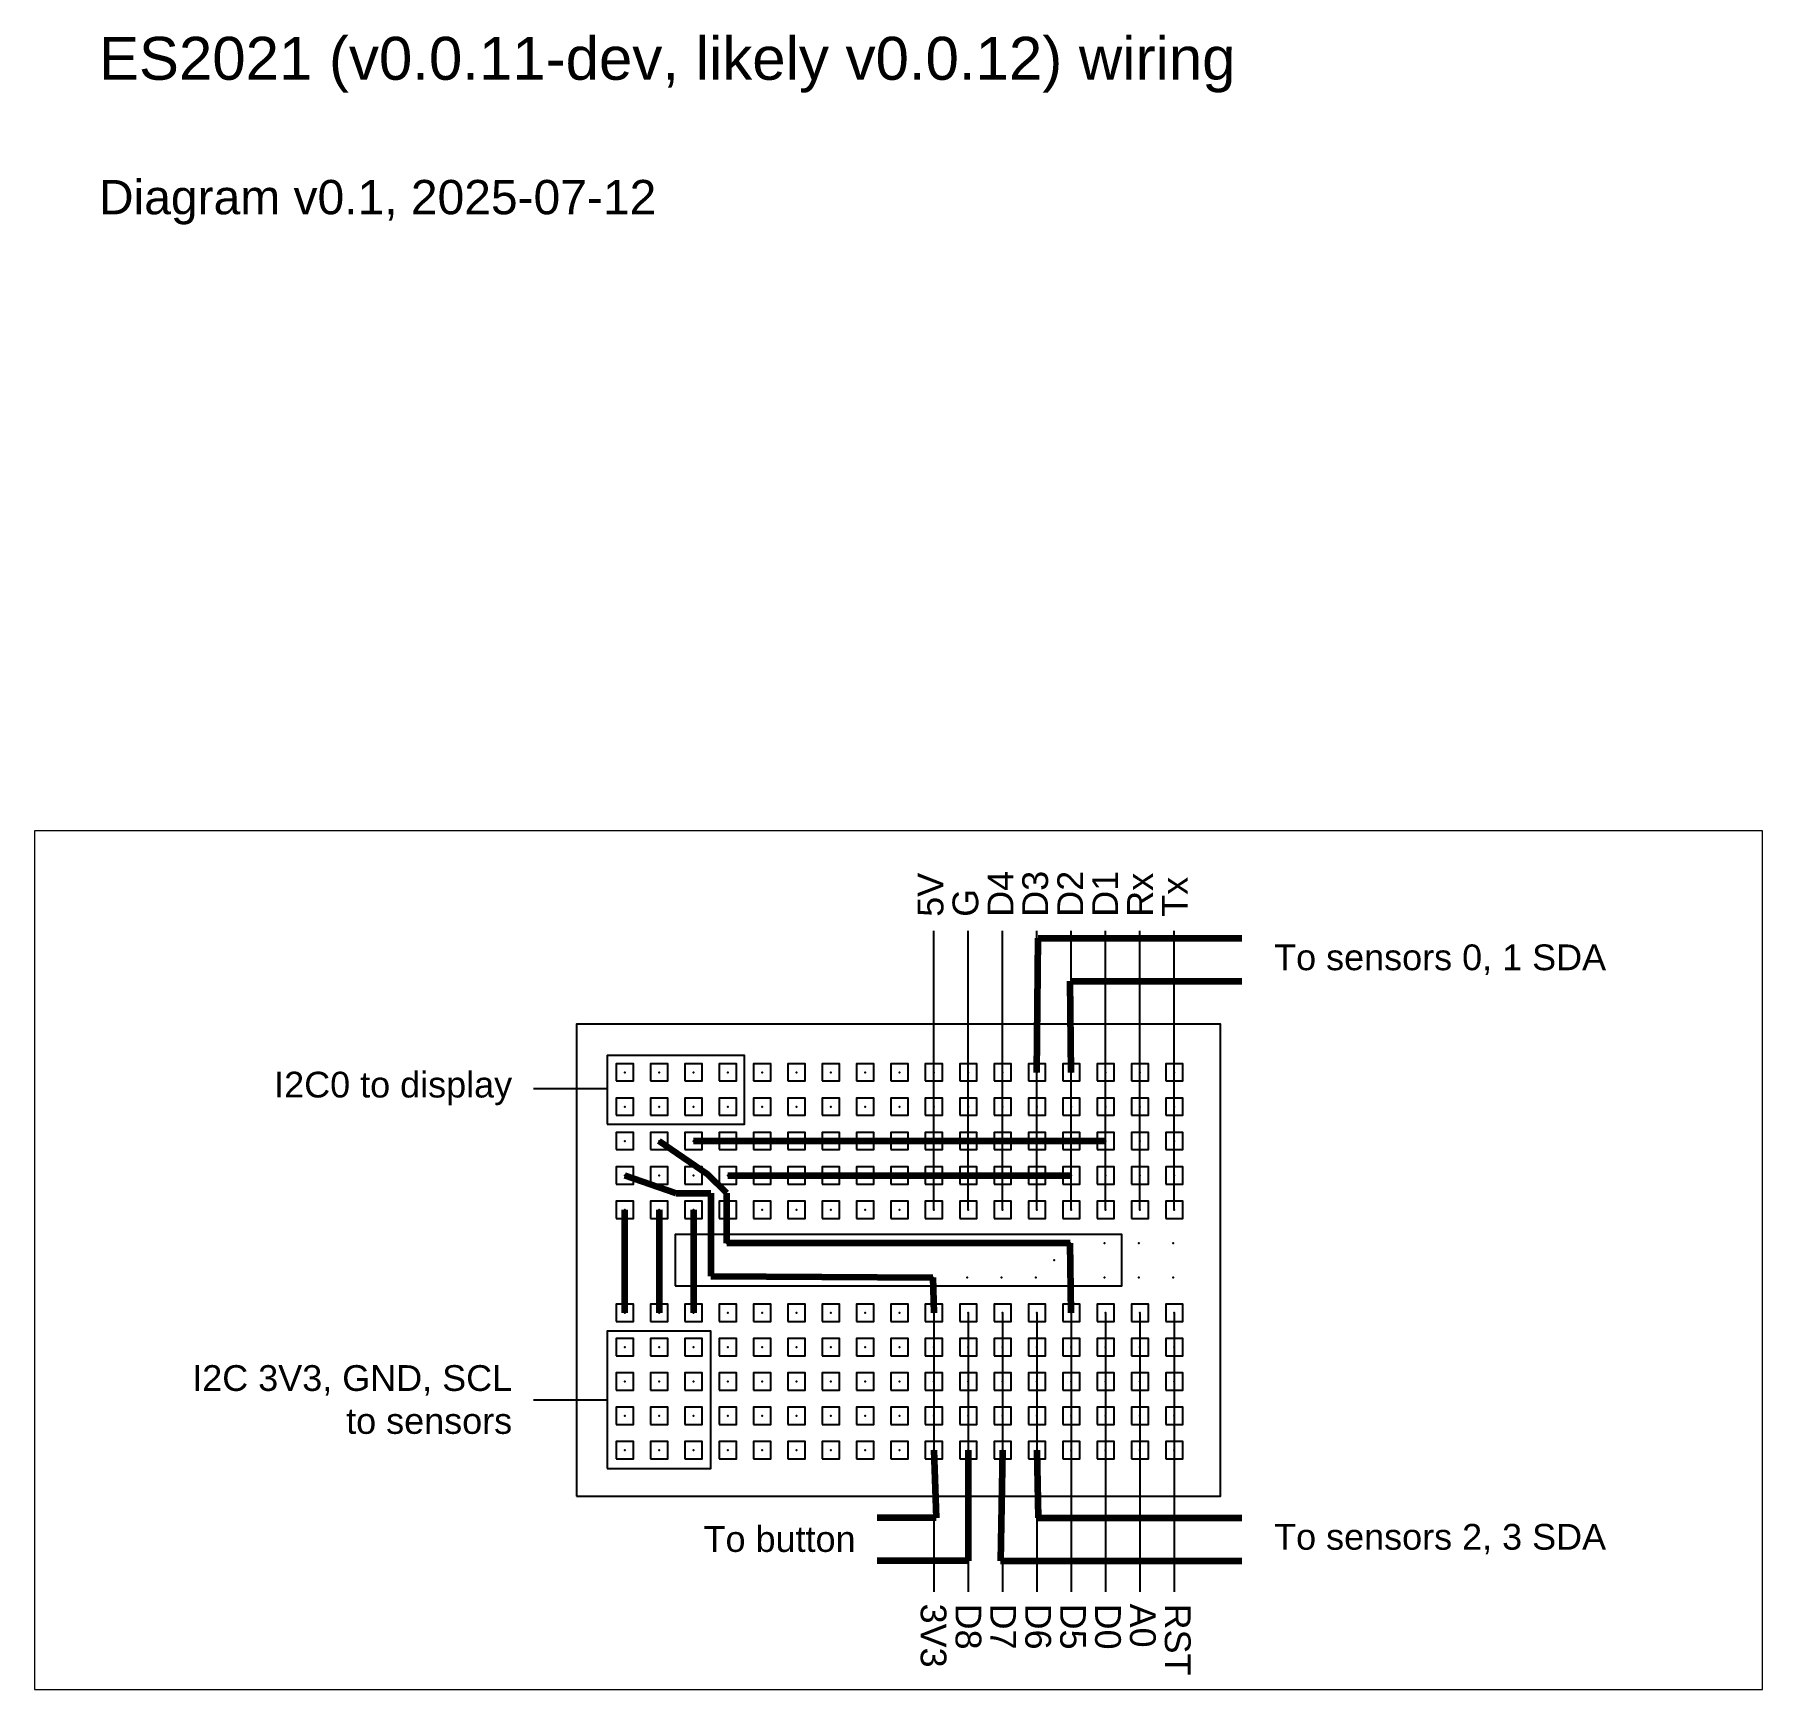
# Paper-space layout 'Layout1' of a CAD drawing. Header units: inches. Extents: x 0.31 to 5.34, y 2 to 6.82.
# The model-space entities are those that its viewports show. They can reach past a viewport. Long polylines and large blocks are cut down to what shows.
import ezdxf

# ---------------------------------------------------------------- set-up
doc = ezdxf.new("R2010")
doc.units = ezdxf.units.IN
doc.header["$MEASUREMENT"] = 0
doc.layers.get('0').update_dxf_attribs({"lineweight": 25})
for name, color, linetype, lineweight, true_color in [('Black Wire', 18, 'Continuous', 140, 0x000000), ('Breadboard', 96, 'Continuous', 25, 0x008000), ('Green Wire', 96, 'Continuous', 140, 0x008000), ('Label', 18, 'Continuous', 25, 0x000000), ('Outline', 9, 'Continuous', 25, 0xc0c0c0), ('Red Wire', 16, 'Continuous', 140, 0x800000), ('Yellow Wire', 56, 'Continuous', 140, 0x808000)]:
    doc.layers.add(name, color=color, linetype=linetype, lineweight=lineweight, true_color=true_color)
doc.styles.add('textstyle11', font='arial.ttf')
doc.styles.add('textstyle12', font='arial.ttf')
doc.styles.add('textstyle13', font='arial.ttf')
doc.styles.add('textstyle14', font='arial.ttf')
doc.styles.add('textstyle15', font='arial.ttf')
doc.styles.add('textstyle16', font='arial.ttf')
doc.styles.add('textstyle17', font='arial.ttf')
doc.styles.add('textstyle18', font='arial.ttf')
doc.styles.add('textstyle19', font='arial.ttf')
doc.styles.add('textstyle20', font='arial.ttf')
doc.styles.add('textstyle21', font='arial.ttf')
doc.styles.add('textstyle22', font='arial.ttf')
doc.styles.add('textstyle23', font='arial.ttf')
doc.styles.add('textstyle24', font='arial.ttf')
doc.styles.add('textstyle25', font='arial.ttf')
doc.styles.add('textstyle26', font='arial.ttf')
doc.styles.add('textstyle27', font='arial.ttf')
doc.styles.add('textstyle28', font='arial.ttf')
doc.styles.add('textstyle29', font='arial.ttf')
doc.styles.add('textstyle30', font='arial.ttf')
doc.styles.add('textstyle31', font='arial.ttf')
doc.styles.add('textstyle32', font='arial.ttf')

# ---------------------------------------------------------------- blocks, each defined once
blk = doc.blocks.new('Breadboard hole')
at = {"color": 0, "flags": 128}
blk.add_lwpolyline([(-0.025, -0.025), (0.025, -0.025), (0.025, 0.025), (-0.025, 0.025)], close=True, dxfattribs=at)
at = {"color": 0}
blk.add_point((0, 0), dxfattribs=at)
blk = doc.blocks.new('Breadboard hole section')
at = {"color": 0, "row_count": 5, "column_count": 17, "row_spacing": 0.1, "column_spacing": 0.1}
blk.add_blockref('Breadboard hole', (-0.796875, -0.203125), dxfattribs=at)
blk = doc.blocks.new('Breadboard')
at = {"color": 0, "flags": 128}
for points in [[(-0.9375, -0.6875), (0.9375, -0.6875), (0.9375, 0.6875), (-0.9375, 0.6875)], [(-0.65, -0.075), (0.65, -0.075), (0.65, 0.075), (-0.65, 0.075)]]:
    blk.add_lwpolyline(points, close=True, dxfattribs=at)
at = {"color": 0}
for p in [(-0.8, 0.05), (-0.7, 0.05), (-0.6, 0.05), (-0.5, 0.05), (-0.4, 0.05), (-0.3, 0.05), (-0.2, 0.05), (-0.1, 0.05), (0, 0.05), (0.1, 0.05), (0.2, 0.05), (0.3, 0.05), (0.4, 0.05), (0.5, 0.05), (0.6, 0.05), (0.7, 0.05), (0.8, 0.05), (-0.8, -0.05), (-0.7, -0.05), (-0.6, -0.05), (-0.5, -0.05), (-0.4, -0.05), (-0.3, -0.05), (-0.2, -0.05), (-0.1, -0.05), (0, -0.05), (0.1, -0.05), (0.2, -0.05), (0.3, -0.05), (0.4, -0.05), (0.5, -0.05), (0.6, -0.05), (0.7, -0.05), (0.8, -0.05)]:
    blk.add_point(p, dxfattribs=at)
at = {"color": 0, "row_count": 2, "column_count": 1, "row_spacing": 0.7, "column_spacing": 0}
blk.add_blockref('Breadboard hole section', (0, -0.35), dxfattribs=at)

msp = doc.modelspace()

# ---------------------------------------------------------------- linework, layer by layer
at = {"layer": 'Black Wire'}
for p, q in [((-0.5547, 0.25), (-0.6969, 0.3469)), ((-0.5, 0.1953), (-0.5547, 0.25)), ((-0.5, 0.05), (-0.5, 0.1953)), ((-0.6969, 0.1469), (-0.6969, -0.1531)), ((0.5, 0.05), (-0.5, 0.05)), ((0.5031, -0.1531), (0.5, 0.05))]:
    msp.add_line(p, q, dxfattribs=at)
at = {"layer": 'Green Wire'}
for p, q in [((0.4031, 0.5469), (0.4062, 0.9375)), ((0.4062, 0.9375), (1, 0.9375)), ((0.5031, 0.5469), (0.5, 0.8125)), ((0.5, 0.8125), (1, 0.8125)), ((-0.4969, 0.2469), (0.5031, 0.2469)), ((0.3031, -0.5531), (0.2969, -0.875)), ((0.4031, -0.5531), (0.4062, -0.75)), ((0.4062, -0.75), (1, -0.75)), ((0.2969, -0.875), (1, -0.875))]:
    msp.add_line(p, q, dxfattribs=at)
at = {"layer": 'Label'}
msp.add_point((0.4531, 0), dxfattribs=at)
at = {"layer": 'Outline'}
for p, q in [((0.1031, 0.1469), (0.1031, 0.9594)), ((0.2031, 0.1469), (0.2031, 0.9594)), ((0.3031, 0.1469), (0.3031, 0.9594)), ((0.4031, 0.1469), (0.4031, 0.9594)), ((0.5031, 0.1469), (0.5031, 0.9594)), ((0.6031, 0.1469), (0.6031, 0.9594)), ((0.7031, 0.1469), (0.7031, 0.9594)), ((0.8031, 0.1469), (0.8031, 0.9594)), ((-1.0625, 0.5), (-0.8484, 0.5)), ((0.1031, -0.1531), (0.1031, -0.9656)), ((0.2031, -0.1531), (0.2031, -0.9656)), ((0.3031, -0.1531), (0.3031, -0.9656)), ((0.4031, -0.1531), (0.4031, -0.9656)), ((0.5031, -0.1531), (0.5031, -0.9656)), ((0.6031, -0.1531), (0.6031, -0.9656)), ((0.7031, -0.1531), (0.7031, -0.9656)), ((0.8031, -0.1531), (0.8031, -0.9656)), ((-1.0625, -0.4062), (-0.8484, -0.4062))]:
    msp.add_line(p, q, dxfattribs=at)
at = {"layer": 'Outline', "flags": 128}
for points in [[(-0.8484, 0.3961), (-0.4484, 0.3961), (-0.4484, 0.5961), (-0.8484, 0.5961)], [(-0.8484, -0.6062), (-0.5469, -0.6062), (-0.5469, -0.2062), (-0.8484, -0.2062)]]:
    msp.add_lwpolyline(points, close=True, dxfattribs=at)
at = {"layer": 'Red Wire'}
for p, q in [((-0.7969, 0.2469), (-0.6484, 0.1953)), ((-0.6484, 0.1953), (-0.5469, 0.1953)), ((-0.5469, 0.1953), (-0.5469, -0.0469)), ((-0.7969, -0.1531), (-0.7969, 0.1469)), ((-0.5469, -0.0469), (0.1, -0.05)), ((0.1, -0.05), (0.1031, -0.1531)), ((0.1031, -0.5531), (0.1094, -0.75)), ((0.2031, -0.5531), (0.2031, -0.875)), ((0.1094, -0.75), (-0.0625, -0.75)), ((0.2031, -0.875), (-0.0625, -0.875))]:
    msp.add_line(p, q, dxfattribs=at)
at = {"layer": 'Yellow Wire'}
for p, q in [((0.6031, 0.3469), (-0.5969, 0.3469)), ((-0.5969, 0.1469), (-0.5969, -0.1531))]:
    msp.add_line(p, q, dxfattribs=at)

# ---------------------------------------------------------------- block references
at = {"layer": 'Breadboard'}
msp.add_blockref('Breadboard', (0, 0), dxfattribs=at)

# ---------------------------------------------------------------- texts
at = {"layer": 'Label', "char_height": 0.1, "attachment_point": 4}
for s, insert, rotation, style in [('\\H0.075;5V', (0.0938, 1), 90, 'textstyle18'), ('\\H0.075;D4', (0.2969, 1), 90, 'textstyle16'), ('\\H0.075;D3', (0.3984, 1), 90, 'textstyle15'), ('\\H0.075;D2\\~', (0.5, 1), 90, 'textstyle14'), ('\\H0.075;D1', (0.6016, 1), 90, 'textstyle13'), ('\\H0.075;Rx', (0.7031, 1), 90, 'textstyle12'), ('\\H0.075;Tx', (0.8047, 1), 90, 'textstyle11'), ('\\H0.075;G', (0.1953, 1), 90, 'textstyle17'), ('\\H0.075;3V3', (0.1016, -1), 270, 'textstyle24'), ('\\H0.075;A0', (0.7109, -1), 270, 'textstyle21'), ('\\H0.075;D8', (0.2031, -1), 270, 'textstyle26'), ('\\H0.075;D7', (0.3047, -1), 270, 'textstyle25'), ('\\H0.075;D6', (0.4062, -1), 270, 'textstyle20'), ('\\H0.075;D5', (0.5078, -1), 270, 'textstyle19'), ('\\H0.075;D0', (0.6094, -1), 270, 'textstyle22'), ('\\H0.075;RST', (0.8125, -1), 270, 'textstyle23')]:
    msp.add_mtext(s, dxfattribs=dict(at, insert=insert, rotation=rotation, style=style))
at = {"layer": 'Label', "char_height": 0.1}
for s, insert, attachment_point, style in [('\\H0.075;To sensors 0, 1 SDA', (1.0938, 0.875), 4, 'textstyle31'), ('\\H0.075;I2C0 to display', (-1.125, 0.5), 6, 'textstyle27'), ('\\H0.075;I2C 3V3, GND, SCL\\Pto sensors', (-1.125, -0.4062), 6, 'textstyle28'), ('\\H0.075;To button', (-0.125, -0.8125), 6, 'textstyle29'), ('\\H0.075;To sensors 2, 3 SDA', (1.0938, -0.8125), 4, 'textstyle30')]:
    msp.add_mtext(s, dxfattribs=dict(at, insert=insert, attachment_point=attachment_point, style=style))

psp = doc.layouts.get("Layout1")

# ---------------------------------------------------------------- texts
at = {"layer": 'Outline', "insert": (0.5, 6.8125), "char_height": 0.125, "attachment_point": 1, "style": 'textstyle32'}
psp.add_mtext('ES2021 (v0.0.11-dev, likely v0.0.12) wiring\\P\\P\\H0.1;Diagram v0.1, 2025-07-12', dxfattribs=at)

# ---------------------------------------------------------------- viewports
at = {"layer": 'Outline'}
psp.add_viewport(center=(2.828125, 3.25), size=(5.03125, 2.5), view_center_point=(0, 0), view_height=2.5, dxfattribs=at)

doc.saveas('drawing.dxf')
